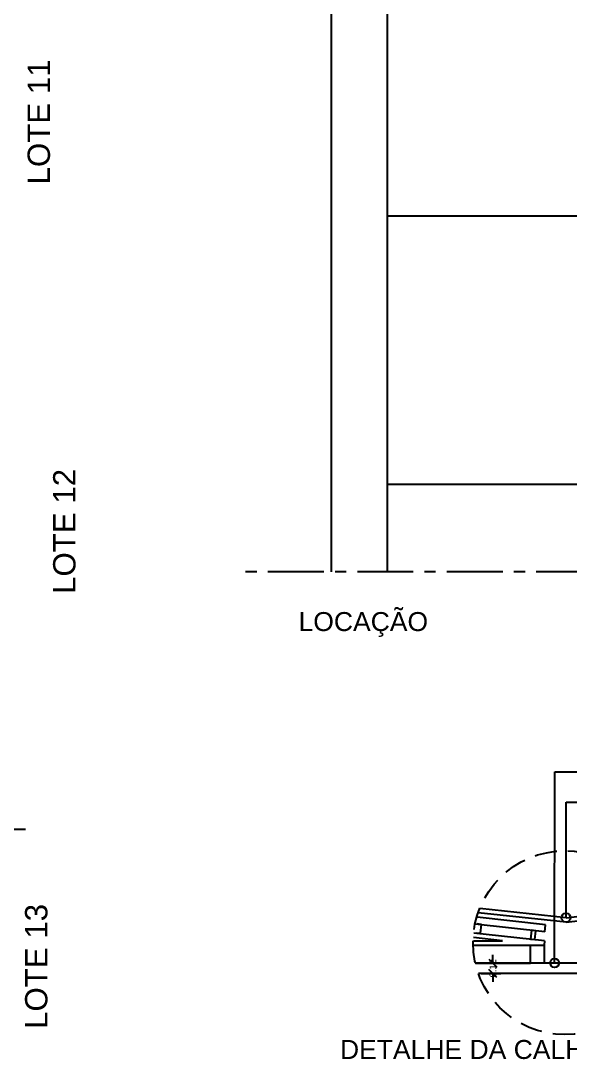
# Model space of a CAD drawing. Header units: millimetres. Extents: x 2182 to 2335, y 1488 to 1614.
# Drawn here: x 2238.39 to 2250.69, y 1574.09 to 1597.31 of the extents above; entities that cross this region are included whole.
import ezdxf
from ezdxf import colors
from ezdxf.entities.mleader import LeaderData, LeaderLine
from ezdxf.math import Vec2, Vec3

# ---------------------------------------------------------------- set-up
doc = ezdxf.new("R2010")
doc.units = ezdxf.units.MM
doc.linetypes.add('CENTER', pattern=[2, 1.25, -0.25, 0.25, -0.25])
doc.linetypes.add('DASHED', pattern=[0.75, 0.5, -0.25])
doc.layers.add('contraventamentos', color=7, linetype='Continuous')
doc.layers.add('TEXTOS', color=7, linetype='Continuous')
doc.styles.add('Anotativo', font='arial.ttf')
doc.styles.get("Standard").update_dxf_attribs({"font": 'arial.ttf'})
doc.styles.add('Swis721 Lt BT', font='swissl.ttf')
doc.dimstyles.new('1.50', dxfattribs={"dimtxt": 0.15, "dimasz": 0.18, "dimexe": 0.18, "dimexo": 0.0625, "dimgap": 0.09, "dimtad": 0, "dimlfac": 0.5, "dimzin": 0, "dimdsep": 46, "dimtxsty": 'Anotativo', "dimblk": 'ARCHTICK', "dimcen": 0.09, "dimclrd": 1, "dimclre": 7, "dimadec": 0, "dimazin": 0, "dimtfac": 1, "dimtix": 1, "dimtofl": 0, "dimtmove": 0, "dimatfit": 3, "dimfxl": 1, "dimtolj": 1, "dimtzin": 0, "dimarcsym": 0})

# ---------------------------------------------------------------- blocks, each defined once
blk = doc.blocks.new('_ArchTick')
at = {"layer": 'contraventamentos'}
blk.add_line((-0.5, -0.5), (0.5, 0.5), dxfattribs=at)
blk = doc.blocks.new('*D558')
at = {"color": 1, "linetype": 'Continuous', "lineweight": -2, "transparency": 16777216}
for p, q in [((2248.956, 1576.239), (2248.956, 1576.419)), ((2248.956, 1576.002), (2248.956, 1575.822))]:
    blk.add_line(p, q, dxfattribs=at)
at = {"color": 7, "linetype": 'Continuous', "lineweight": -2, "transparency": 16777216}
for p, q in [((2248.631, 1576.239), (2249.136, 1576.239)), ((2248.694, 1576.002), (2249.136, 1576.002))]:
    blk.add_line(p, q, dxfattribs=at)
at = {"layer": 'Defpoints', "color": 0, "linetype": 'Continuous', "transparency": 16777216}
for p in [(2248.569, 1576.239), (2248.631, 1576.002), (2248.956, 1576.002)]:
    blk.add_point(p, dxfattribs=at)
at = {"color": 1, "linetype": 'Continuous', "lineweight": -2, "transparency": 16777216, "xscale": 0.18, "yscale": 0.18, "zscale": 0.18}
for p, rotation in [((2248.956, 1576.239), 270), ((2248.956, 1576.002), 90)]:
    blk.add_blockref('_ArchTick', p, dxfattribs=dict(at, rotation=rotation))
at = {"color": 0, "linetype": 'Continuous', "transparency": 16777216, "insert": (2248.956, 1576.121), "char_height": 0.15, "attachment_point": 5, "rotation": 90, "style": 'Anotativo'}
blk.add_mtext('\\A1;0.12', dxfattribs=at)
blk = doc.blocks.new('_Origin')
at = {"color": 0, "linetype": 'ByBlock', "lineweight": -2}
blk.add_line((0, 0), (-1, 0), dxfattribs=at)
blk.add_circle((0, 0), 0.5, dxfattribs=at)

msp = doc.modelspace()

# ---------------------------------------------------------------- linework, layer by layer
at = {"color": 7, "linetype": 'ByBlock'}
for p, q in [((2245.339, 1607.64), (2245.339, 1584.99)), ((2246.589, 1607.64), (2246.589, 1584.99))]:
    msp.add_line(p, q, dxfattribs=at)
at = {"color": 7, "linetype": 'Continuous'}
for p, q in [((2246.589, 1592.95), (2259.089, 1592.95)), ((2246.589, 1586.95), (2259.089, 1586.95))]:
    msp.add_line(p, q, dxfattribs=at)
at = {"color": 1, "linetype": 'CENTER'}
msp.add_line((2275.174, 1584.99), (2243.311, 1584.99), dxfattribs=at)
at = {"color": 1, "linetype": 'Continuous'}
for p, q in [((2250.592, 1577.151), (2248.624, 1577.362)), ((2250.592, 1577.251), (2248.66, 1577.459)), ((2250.592, 1577.251), (2252.464, 1577.482)), ((2250.592, 1577.151), (2252.501, 1577.386)), ((2250.11, 1576.738), (2248.53, 1576.908)), ((2249.167, 1576.739), (2248.522, 1576.808)), ((2250.11, 1576.738), (2250.099, 1576.639))]:
    msp.add_line(p, q, dxfattribs=at)
at = {"color": 4, "linetype": 'Continuous'}
for p, q in [((2250.116, 1576.938), (2248.561, 1577.105)), ((2250.133, 1577.097), (2248.6, 1577.262)), ((2250.116, 1576.938), (2250.133, 1577.097)), ((2249.799, 1576.239), (2249.799, 1576.639)), ((2249.799, 1576.639), (2250.099, 1576.639)), ((2250.099, 1576.639), (2250.099, 1576.239)), ((2250.092, 1576.242), (2251.092, 1576.242))]:
    msp.add_line(p, q, dxfattribs=at)
at = {"color": 3, "linetype": 'Continuous'}
for p, q in [((2248.703, 1577.102), (2248.604, 1577.114)), ((2248.679, 1576.904), (2248.703, 1577.102)), ((2248.58, 1576.917), (2248.679, 1576.904)), ((2249.818, 1576.972), (2249.793, 1576.774)), ((2249.818, 1576.972), (2249.793, 1576.774)), ((2249.917, 1576.959), (2249.818, 1576.972)), ((2249.917, 1576.959), (2249.818, 1576.972)), ((2249.893, 1576.762), (2249.917, 1576.959)), ((2249.793, 1576.774), (2249.893, 1576.762))]:
    msp.add_line(p, q, dxfattribs=at)
at = {"color": 251, "linetype": 'DASHED', "flags": 128}
msp.add_lwpolyline([(2234.997, 1579.232), (2238.623, 1579.232)], dxfattribs=at)
at = {"color": 1, "linetype": 'ByBlock'}
for points in [[(2248.519, 1576.739), (2249.167, 1576.739)], [(2248.519, 1576.639), (2250.099, 1576.639)]]:
    msp.add_lwpolyline(points, dxfattribs=at)
at = {"color": 4, "linetype": 'ByBlock'}
for points in [[(2248.562, 1576.242), (2252.572, 1576.242)], [(2248.569, 1576.239), (2249.799, 1576.239)], [(2250.092, 1576.242), (2251.092, 1576.242)], [(2252.502, 1576.002), (2248.631, 1576.002)]]:
    msp.add_lwpolyline(points, dxfattribs=at)
at = {"color": 7, "linetype": 'DASHED'}
msp.add_circle((2250.567, 1576.693), 2.055, dxfattribs=at)

# ---------------------------------------------------------------- texts
at = {"lineweight": 5, "char_height": 0.5, "width": 3.325, "attachment_point": 1, "rotation": 90}
for s, insert in [('{\\fArial|b0|i0|c0|p34;LOTE 11}', (2238.546, 1593.651)), ('{\\fArial|b0|i0|c0|p34;LOTE 12}', (2239.117, 1584.494)), ('{\\fArial|b0|i0|c0|p34;LOTE 13}', (2238.489, 1574.766))]:
    msp.add_mtext(s, dxfattribs=dict(at, insert=insert))
at = {"layer": 'TEXTOS', "color": 3, "style": 'Swis721 Lt BT'}
for s, p in [('LOCAÇÃO                                                                                        Escala 1:50', (2244.608, 1583.663)), ('DETALHE DA CALHA - COTAS INDICADAS', (2245.535, 1574.094))]:
    msp.add_text(s, height=0.4242, dxfattribs=at).set_placement(p)

# ---------------------------------------------------------------- dimensions: what is measured, and where the dimension line sits
at = {"color": 1, "linetype": 'Continuous'}
dim = msp.add_linear_dim(base=(2248.956, 1576.002), p1=(2248.569, 1576.239), p2=(2248.631, 1576.002), angle=90, dimstyle='1.50', dxfattribs=at)
dim.commit()
dim.dimension.update_dxf_attribs({"geometry": '*D558', "text_midpoint": (2248.956, 1576.121)})

# ---------------------------------------------------------------- leaders
ml = msp.add_multileader_mtext('Standard', dxfattribs=at)
ml.set_content('calha em concreto, impermeabilizada\\Pcom manta asfaltica a quente', color=1)
ml.set_leader_properties()
ml.set_arrow_properties(name='ORIGIN')
ml.build(insert=Vec2(0, 0))
ml.multileader.update_dxf_attribs({"text_left_attachment_type": 2, "dogleg_length": 2, "arrow_head_size": 0.2})
ctx = ml.context
ctx.base_point, ctx.char_height, ctx.arrow_head_size, ctx.landing_gap_size, ctx.plane_origin = Vec3(2251.346, 1580.517), 0.2, 0.2, 0.5, Vec3(2250.335, 1576.242)
ctx.left_attachment = 2
notes = []
notes.append((ctx, [(0, (1, 1, 0), (2250.341, 1580.517), (1, 0), 1.005, [(0, [(2250.335, 1576.242)], 0, [])])]))
ctx.mtext.insert, ctx.mtext.flow_direction = Vec3(2251.846, 1580.813), 5
ml = msp.add_multileader_mtext('Standard', dxfattribs=at)
ml.set_content('rufo em concreto, 25x5cm', color=1)
ml.set_leader_properties()
ml.set_arrow_properties(name='ORIGIN')
ml.build(insert=Vec2(0, 0))
ml.multileader.update_dxf_attribs({"text_left_attachment_type": 2, "dogleg_length": 1, "arrow_head_size": 0.2})
ctx = ml.context
ctx.base_point, ctx.char_height, ctx.arrow_head_size, ctx.landing_gap_size, ctx.plane_origin = Vec3(2251.592, 1579.84), 0.2, 0.2, 0.5, Vec3(2250.592, 1577.251)
ctx.left_attachment = 2
notes.append((ctx, [(0, (1, 1, 0), (2250.592, 1579.84), (1, 0), 1, [(0, [(2250.592, 1577.251)], 0, [])])]))
ctx.mtext.insert, ctx.mtext.flow_direction = Vec3(2252.092, 1579.962), 5
for ctx, leaders in notes:
    for number, flags, end, landing, length, lines in leaders:
        leader = LeaderData()
        leader.index, (leader.has_last_leader_line, leader.has_dogleg_vector, leader.attachment_direction) = number, flags
        leader.last_leader_point, leader.dogleg_vector, leader.dogleg_length = Vec3(end), Vec3(landing), length
        for number, points, colour, breaks in lines:
            line = LeaderLine()
            line.index, line.vertices, line.color, line.breaks = number, Vec3.list(points), colors.encode_raw_color(colour), breaks
            leader.lines.append(line)
        ctx.leaders.append(leader)

doc.saveas('drawing.dxf')
